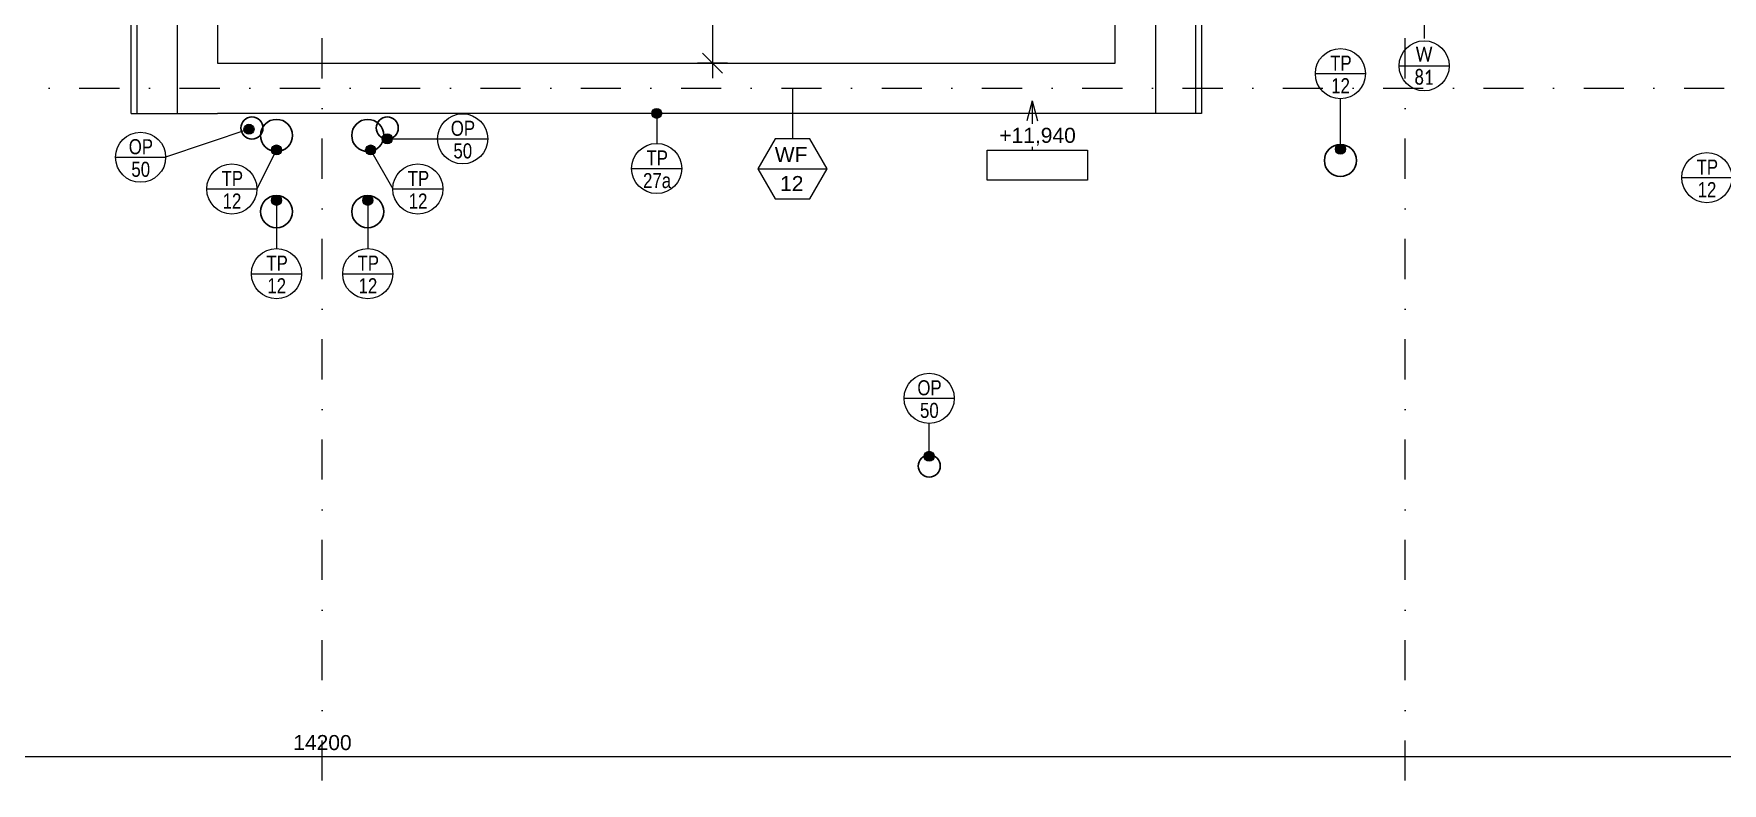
# Model space of a CAD drawing. Header units: millimetres. Extents: x -8143 to 29312, y -1655 to 58543.
# Drawn here: x 5733 to 14152, y 47338 to 51074 of the extents above; entities that cross this region are included whole.
import ezdxf

# ---------------------------------------------------------------- set-up
doc = ezdxf.new("R2010")
doc.units = ezdxf.units.MM
doc.linetypes.add('HA_DashDot_10mm-S3mm', pattern=[500, 200, -150, 0, -150])
for name, color, linetype, lineweight in [('A-____-____-DIMS', 9, 'Continuous', 5), ('A-____-____-DIMS-50', 9, 'Continuous', 5), ('A-DETL-____-OTLN', 9, 'Continuous', 25), ('A-GENM-____-IDEN', 9, 'Continuous', 9), ('A-GLAZ-____-IDEN', 9, 'Continuous', 9), ('A-WALL-____-IDEN', 9, 'Continuous', 9), ('A-WALL-____-OTLN', 9, 'Continuous', 9), ('G-____-____-DIMS', 9, 'Continuous', 5), ('I-WALL-____-OTLN', 9, 'Continuous', 9), ('S-GRID-____-OTLN', 9, 'Continuous', 5)]:
    doc.layers.add(name, color=color, linetype=linetype, lineweight=lineweight)
doc.styles.add('Arial_1', font='arial.ttf', dxfattribs={"height": 75})
doc.styles.add('Arial_4', font='arial.ttf', dxfattribs={"width": 0.8, "height": 75})
doc.styles.add('Arial_5', font='arial.ttf', dxfattribs={"height": 1.5})
doc.styles.add('Calibri', font='calibri.ttf', dxfattribs={"width": 0.8, "height": 75})
doc.dimstyles.new('Inner_Dimensions', dxfattribs={"dimscale": 304.8, "dimtxt": 76.519455, "dimasz": 0.328084, "dimexe": 0.246063, "dimexo": 0.0625, "dimgap": 0.032808, "dimtad": 1, "dimdec": 0, "dimzin": 0, "dimdsep": 46, "dimtxsty": 'Arial_1', "dimblk1": 'OBLIQUE', "dimblk2": 'OBLIQUE', "dimsah": 1, "dimcen": 0.09, "dimdle": 0.246063, "dimazin": 0, "dimtfac": 1, "dimtdec": 4, "dimtix": 1, "dimtmove": 0, "dimatfit": 3, "dimfxl": 0.246063, "dimfxlon": 1, "dimtvp": 1, "dimtolj": 1, "dimtzin": 0, "dimlwd": 9, "dimlwe": 9, "dimarcsym": 2})

# ---------------------------------------------------------------- blocks, each defined once
blk = doc.blocks.new('HA_TAG_WD - Type Mark-1536199-DPS_STŘECHA - B')
at = {"layer": 'A-GLAZ-____-IDEN'}
blk.add_line((-2.5, 0), (2.5, 0), dxfattribs=at)
blk.add_circle((0, 0), 2.5, dxfattribs=at)
blk = doc.blocks.new('HA_TAG_GM_Products - Generic-588599-DPS_STŘECHA - B')
at = {"layer": 'A-GENM-____-IDEN'}
blk.add_line((-2.5, 0), (2.5, 0), dxfattribs=at)
blk.add_circle((0, 0), 2.5, dxfattribs=at)
blk = doc.blocks.new('DIMBLOCK34-DPS_STŘECHA - B')
at = {"layer": 'A-____-____-DIMS-50', "lineweight": 9}
for p, q in [((70.7, 47546.2), (70.7, 47396.2)), ((70.7, 47471.2), (70.7, 47546.2)), ((70.7, 47471.2), (120.7, 47521.2)), ((14270.7, 47546.2), (14270.7, 47396.2)), ((14270.7, 47471.2), (14270.7, 47546.2)), ((14270.7, 47471.2), (14320.7, 47521.2)), ((70.7, 47471.2), (20.7, 47421.2)), ((70.7, 47471.2), (14270.7, 47471.2)), ((14270.7, 47471.2), (14220.7, 47421.2))]:
    blk.add_line(p, q, dxfattribs=at)
at = {"layer": 'A-____-____-DIMS-50', "color": 0, "lineweight": 9, "insert": (7026.5, 47578.6), "char_height": 75, "width": 346.103, "attachment_point": 1, "line_spacing_factor": 0.941778, "style": 'Arial_1'}
blk.add_mtext('14200', dxfattribs=at)
blk = doc.blocks.new('_Oblique')
at = {"color": 0, "linetype": 'ByBlock', "lineweight": -2}
blk.add_line((-0.5, -0.5), (0.5, 0.5), dxfattribs=at)
blk = doc.blocks.new('DIMBLOCK70-DPS_STŘECHA - B')
at = {"layer": 'A-____-____-DIMS-50', "lineweight": 9}
for p, q in [((9116.7, 55737.7), (9116.7, 50852.7)), ((9191.7, 55662.7), (9041.7, 55662.7)), ((9116.7, 55662.7), (9066.7, 55712.7)), ((9116.7, 55662.7), (9166.7, 55612.7)), ((9116.7, 55662.7), (9191.7, 55662.7)), ((9116.7, 50927.7), (9066.7, 50977.7)), ((9191.7, 50927.7), (9041.7, 50927.7)), ((9116.7, 50927.7), (9166.7, 50877.7)), ((9116.7, 50927.7), (9191.7, 50927.7))]:
    blk.add_line(p, q, dxfattribs=at)
at = {"layer": 'A-____-____-DIMS-50', "color": 0, "lineweight": 9, "insert": (9009.3, 53179.9), "char_height": 75, "width": 276.883, "attachment_point": 1, "rotation": 90, "line_spacing_factor": 0.941778, "style": 'Arial_1'}
blk.add_mtext('4735', dxfattribs=at)
blk = doc.blocks.new('HA_TAG_WA_Partitions - Wall Finish_Exterior-2109028-DPS_STŘECHA - B')
at = {"layer": 'A-WALL-____-IDEN'}
for p, q in [((-1.73, 3), (-3.46, 0)), ((1.73, 3), (-1.73, 3)), ((3.46, 0), (1.73, 3)), ((-3.46, 0), (3.46, 0)), ((-3.46, 0), (-1.73, -3)), ((1.73, -3), (3.46, 0)), ((-1.73, -3), (1.73, -3))]:
    blk.add_line(p, q, dxfattribs=at)
at = {"layer": 'A-WALL-____-IDEN', "lineweight": 5, "insert": (-1.76, 2.18), "char_height": 1.5, "width": 4.1688, "attachment_point": 1, "style": 'Arial_5'}
blk.add_mtext('WF', dxfattribs=at)
blk = doc.blocks.new('Spot Elevations - Generic-448778-DPS_STŘECHA - B')
at = {"layer": 'G-____-____-DIMS', "lineweight": 9}
for p, q in [((-5, 0), (-5, 3)), ((-5, 3), (5, 3)), ((5, 3), (5, 0)), ((5, 0), (-5, 0))]:
    blk.add_line(p, q, dxfattribs=at)

msp = doc.modelspace()

# ---------------------------------------------------------------- hatches: boundary and pattern name
at = {"layer": 'A-GENM-____-IDEN'}
h = msp.add_hatch(color=256, dxfattribs=at)
edge = h.paths.add_edge_path()
edge.add_arc((8838.9, 50677.7), 25, 0, 360)
h = msp.add_hatch(color=256, dxfattribs=at)
edge = h.paths.add_edge_path()
edge.add_arc((6805.9, 50598.3), 25, 0, 360)
h = msp.add_hatch(color=256, dxfattribs=at)
edge = h.paths.add_edge_path()
edge.add_arc((6943.3, 50495.2), 25, 0, 360)
h = msp.add_hatch(color=256, dxfattribs=at)
edge = h.paths.add_edge_path()
edge.add_arc((7412.5, 50495.2), 25, 0, 360)
h = msp.add_hatch(color=256, dxfattribs=at)
edge = h.paths.add_edge_path()
edge.add_arc((7495.2, 50550.8), 25, 0, 360)
h = msp.add_hatch(color=256, dxfattribs=at)
edge = h.paths.add_edge_path()
edge.add_arc((12248.1, 50499), 25, 0, 360)
h = msp.add_hatch(color=256, dxfattribs=at)
edge = h.paths.add_edge_path()
edge.add_arc((6943.3, 50244), 25, 0, 360)
h = msp.add_hatch(color=256, dxfattribs=at)
edge = h.paths.add_edge_path()
edge.add_arc((7398.1, 50244), 25, 0, 360)
h = msp.add_hatch(color=256, dxfattribs=at)
edge = h.paths.add_edge_path()
edge.add_arc((10197.7, 48968), 25, 0, 360)

# ---------------------------------------------------------------- linework, layer by layer
at = {"layer": 'A-DETL-____-OTLN'}
for centre, radius in [((6820.7, 50604.7), 55), ((6943.3, 50567.7), 80), ((7398.1, 50567.7), 80), ((7495.2, 50604.7), 55), ((12248.1, 50442.7), 80), ((6943.3, 50187.7), 80), ((7398.1, 50187.7), 80), ((10197.7, 48919.7), 55)]:
    msp.add_circle(centre, radius, dxfattribs=at)
at = {"layer": 'A-GENM-____-IDEN'}
for p, q in [((12248.1, 50499), (12248.1, 50750.7)), ((8838.9, 50677.7), (8838.9, 50527.7)), ((6805.9, 50598.3), (6390.3, 50458.9)), ((7495.2, 50550.8), (7746.2, 50550.8)), ((6943.3, 50495.2), (6845.3, 50300.8)), ((7412.5, 50495.2), (7523.1, 50300.8)), ((6943.3, 50244), (6943.3, 50003.5)), ((7398.1, 50244), (7398.1, 50003.5)), ((10197.7, 48968), (10197.7, 49132.1))]:
    msp.add_line(p, q, dxfattribs=at)
for centre in [(8838.9, 50677.7), (6805.9, 50598.3), (6943.3, 50495.2), (7412.5, 50495.2), (7495.2, 50550.8), (12248.1, 50499), (6943.3, 50244), (7398.1, 50244), (10197.7, 48968)]:
    msp.add_circle(centre, 25, dxfattribs=at)
at = {"layer": 'A-GLAZ-____-IDEN'}
msp.add_line((12665.7, 51188.6), (12665.7, 51050.6), dxfattribs=at)
at = {"layer": 'A-WALL-____-IDEN'}
msp.add_line((9515.6, 50802.7), (9515.6, 50550.8), dxfattribs=at)
at = {"layer": 'A-WALL-____-OTLN'}
for p, q in [((6219.1, 50677.7), (6219.1, 55987.7)), ((6249.1, 50677.7), (6249.1, 55942.7)), ((11525.7, 55942.7), (11525.7, 50677.7)), ((11555.7, 55987.7), (11555.7, 50677.7)), ((6449.1, 50677.7), (6449.1, 55862.7)), ((11325.7, 55862.7), (11325.7, 50677.7)), ((6649.1, 55662.7), (6649.1, 50927.7)), ((11125.7, 50927.7), (11125.7, 55662.7)), ((6219.1, 50677.7), (6649.1, 50677.7)), ((11555.7, 50677.7), (11125.7, 50677.7))]:
    msp.add_line(p, q, dxfattribs=at)
at = {"layer": 'G-____-____-DIMS', "lineweight": 9}
for p, q in [((10710.6, 50740), (10683.8, 50640)), ((10710.6, 50740), (10737.4, 50640)), ((10710.6, 50740), (10710.6, 50494.8)), ((10710.6, 50494.8), (10737.3, 50494.8))]:
    msp.add_line(p, q, dxfattribs=at)
at = {"layer": 'I-WALL-____-OTLN'}
for p, q in [((6649.1, 50927.7), (11125.7, 50927.7)), ((11125.7, 50677.7), (6649.1, 50677.7))]:
    msp.add_line(p, q, dxfattribs=at)
at = {"layer": 'S-GRID-____-OTLN', "linetype": 'HA_DashDot_10mm-S3mm', "lineweight": 9}
for p, q in [((7170.7, 40349.9), (7170.7, 56942.9)), ((12570.7, 40349.9), (12570.7, 56942.9)), ((-6542.6, 50802.7), (20944.4, 50802.7))]:
    msp.add_line(p, q, dxfattribs=at)

# ---------------------------------------------------------------- block references
at = {"layer": 'A-GENM-____-IDEN', "xscale": 49.99999999999998, "yscale": 49.99999999999998, "zscale": 49.99999999999998}
for p in [(12248.1, 50875.7), (7871.2, 50550.8), (6265.3, 50458.9), (8838.9, 50402.7), (14075.2, 50357.4), (6720.3, 50300.8), (7648.1, 50300.8), (6943.3, 49878.5), (7398.1, 49878.5), (10197.7, 49257.1)]:
    msp.add_blockref('HA_TAG_GM_Products - Generic-588599-DPS_STŘECHA - B', p, dxfattribs=at)
at = {"layer": 'A-GLAZ-____-IDEN', "xscale": 49.99999999999998, "yscale": 49.99999999999998, "zscale": 49.99999999999998}
msp.add_blockref('HA_TAG_WD - Type Mark-1536199-DPS_STŘECHA - B', (12665.7, 50914.6), dxfattribs=at)
at = {"layer": 'A-WALL-____-IDEN', "lineweight": 5, "xscale": 49.99999999999998, "yscale": 49.99999999999998, "zscale": 49.99999999999998}
msp.add_blockref('HA_TAG_WA_Partitions - Wall Finish_Exterior-2109028-DPS_STŘECHA - B', (9515.6, 50400.8), dxfattribs=at)
at = {"layer": 'G-____-____-DIMS', "lineweight": 9, "xscale": 49.99999999999998, "yscale": 49.99999999999998, "zscale": 49.99999999999998, "rotation": 180}
msp.add_blockref('Spot Elevations - Generic-448778-DPS_STŘECHA - B', (10737.3, 50494.8), dxfattribs=at)

# ---------------------------------------------------------------- texts
at = {"layer": 'A-GENM-____-IDEN', "lineweight": 5, "char_height": 75, "attachment_point": 1, "style": 'Arial_4'}
for s, insert, width in [('TP', (12197.1, 50965.8), 128.27), ('12', (12202.3, 50853.1), 115.443), ('OP', (7812.2, 50640.9), 147.51), ('OP', (6206.3, 50549), 147.51), ('50', (7825.4, 50528.2), 115.443), ('50', (6219.5, 50436.3), 115.443), ('TP', (8787.9, 50492.8), 128.27), ('TP', (14024.2, 50447.5), 128.27), ('TP', (6669.3, 50390.9), 128.27), ('TP', (7597.1, 50390.9), 128.27), ('27a', (8770.7, 50380.1), 169.958), ('12', (6674.5, 50278.2), 115.443), ('12', (7602.3, 50278.2), 115.443), ('12', (14029.4, 50334.8), 115.443), ('TP', (6892.3, 49968.6), 128.27), ('TP', (7347.1, 49968.6), 128.27), ('12', (6897.5, 49855.8), 115.443), ('12', (7352.3, 49855.8), 115.443), ('OP', (10138.7, 49347.2), 147.51), ('50', (10151.9, 49234.5), 115.443)]:
    msp.add_mtext(s, dxfattribs=dict(at, insert=insert, width=width))
at = {"layer": 'A-GLAZ-____-IDEN', "lineweight": 5, "char_height": 75, "attachment_point": 1, "style": 'Calibri'}
for s, insert, width in [('W', (12623.9, 51009.9), 105.823), ('81', (12617.3, 50895.6), 121.856)]:
    msp.add_mtext(s, dxfattribs=dict(at, insert=insert, width=width))
at = {"layer": 'A-WALL-____-IDEN', "lineweight": 5, "insert": (9454.1, 50365.2), "char_height": 75, "width": 144.304, "attachment_point": 1, "style": 'Arial_1'}
msp.add_mtext('12', dxfattribs=at)

# ---------------------------------------------------------------- dimensions: what is measured, and where the dimension line sits
at = {"layer": 'A-____-____-DIMS', "lineweight": 9}
dim = msp.add_linear_dim(base=(9116.7, 50927.7), p1=(9191.7, 55662.7), p2=(9191.7, 50927.7), angle=90, dimstyle='Inner_Dimensions', override={"dimpost": '<>', "dimfxl": 4735.000017}, dxfattribs=at)
dim.commit()
dim.dimension.update_dxf_attribs({"geometry": 'DIMBLOCK70-DPS_STŘECHA - B', "text_midpoint": (9068.4, 53295.2)})
dim = msp.add_linear_dim(base=(14270.7, 47471.2), p1=(70.7, 47546.2), p2=(14270.7, 47546.2), dimstyle='Inner_Dimensions', override={"dimpost": '<>', "dimfxl": 14200}, dxfattribs=at)
dim.commit()
dim.dimension.update_dxf_attribs({"geometry": 'DIMBLOCK34-DPS_STŘECHA - B', "text_midpoint": (7170.7, 47519.5)})

# ---------------------------------------------------------------- next in the draw order: texts
at = {"layer": 'G-____-____-DIMS', "lineweight": 9, "insert": (10547.1, 50605.7), "char_height": 75, "width": 456.351, "attachment_point": 1, "line_spacing_factor": 0.941778, "style": 'Arial_1', "bg_fill": 3, "box_fill_scale": 1.25, "bg_fill_color": 256, "bg_fill_true_color": 13158600, "bg_fill_transparency": 0}
msp.add_mtext('+11,940', dxfattribs=at)

doc.saveas('drawing.dxf')
